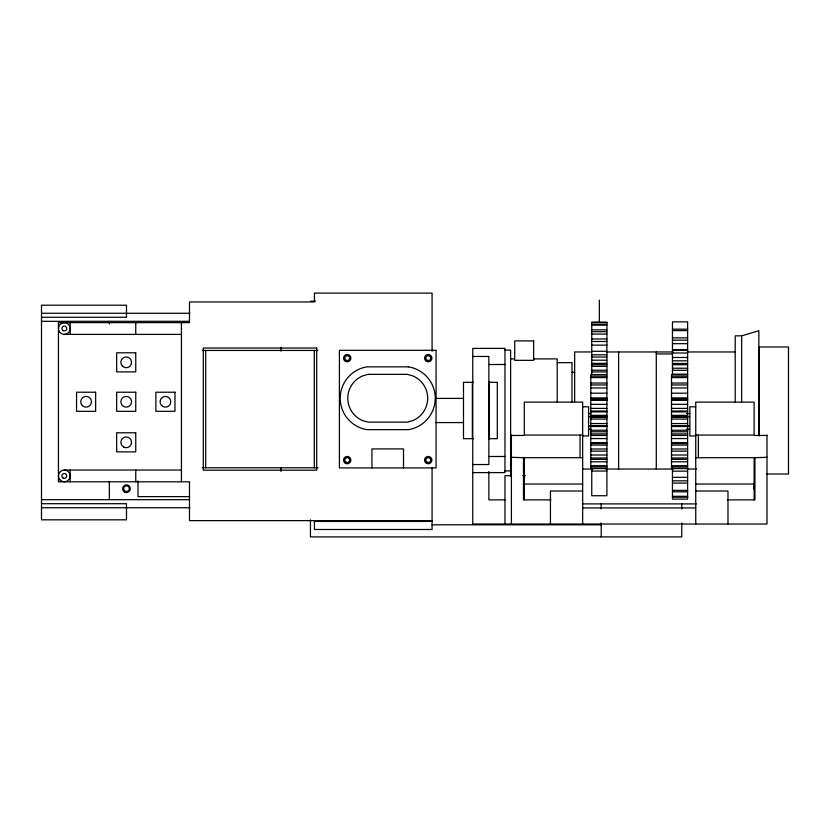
<?xml version="1.0" encoding="UTF-8"?>
<svg xmlns="http://www.w3.org/2000/svg" width="830" height="830" viewBox="0 0 830 830"><rect width="100%" height="100%" fill="white"/><g stroke="black" fill="none" stroke-linecap="round" stroke-linejoin="round"><path stroke-width="1.25" d="M754.117 489.129L754.117 457.693L695.748 457.693M511.363 435.449L523.491 435.449M767.055 457.309L754.927 457.693M735.214 401.948L735.214 335.839L741.657 335.839L758.859 330.724L758.859 435.345M310.451 301.176L315.628 301.176M41.5 313.252L189.956 313.252M41.5 317.278L126.482 317.278L126.482 305.201L41.5 305.201L41.5 519.819L126.482 519.819L126.482 503.706L41.5 503.706M41.5 321.314L189.51 321.314M591.759 322.403L606.906 322.403M591.759 324.157L606.906 324.157M591.759 325.184L606.906 325.184M672.466 329.178L687.614 329.178M591.759 329.832L606.906 329.832M672.466 330.589L687.614 330.589M591.759 331.678L606.906 331.678M591.759 334.096L606.906 334.096M64.315 334.397L181.428 334.397M672.466 337.893L687.614 337.883M591.759 338.972L606.906 338.972M672.466 340.165L687.614 340.165M591.759 341.483L606.906 341.483M672.466 343.672L687.614 343.672M591.759 345.124L606.906 345.124M672.466 349.855L687.614 349.855M504.972 350.084L510.606 350.084L510.606 475.943M672.466 350.208L687.614 350.208M202.375 350.447L317.952 350.447M591.759 351.287L606.906 351.287M591.759 351.962L574.651 351.962L574.651 401.658M606.906 351.962L673.099 351.962M687.333 351.962L735.214 351.962M672.466 352.999L687.614 352.999M656.281 353.954L672.539 353.954M591.759 354.804L606.906 354.804M472.758 356.454L488.86 356.454L488.86 464.541L472.758 464.541M591.759 357.045L606.906 357.045M672.466 357.471L687.614 357.471M510.606 358.902L514.496 358.902M533.908 358.902L557.21 358.902L557.21 402M591.759 360.199L606.906 360.199M672.466 360.822L687.614 360.822M557.21 362.648L571.984 362.648L571.984 401.824M591.759 363.384L606.906 363.384M672.466 363.499L687.614 363.499M488.86 364.505L504.972 364.505M591.759 364.723L606.906 364.723M672.466 364.702L687.614 364.702M591.759 366.383L606.906 366.331M672.466 368.23L687.614 368.23M591.759 370.232L606.906 370.232M672.466 370.294L687.614 370.294M591.759 371.923L606.906 371.923M571.984 372.296L574.651 372.296M687.614 374.216L672.466 374.216L672.466 321.864L687.614 321.864L687.614 499.131L672.466 499.131L672.466 468.348M606.906 374.589L590.794 374.589L590.794 468.556L606.906 468.556M687.614 374.589L671.501 374.589L671.501 468.556L687.614 468.556M590.794 376.156L606.906 376.156M671.501 376.156L687.614 376.156M590.794 377.567L606.906 377.567M671.501 377.567L687.614 377.567M473.515 382.308L463.493 382.308L463.493 438.686L473.515 438.686M488.548 382.308L497.315 382.308L497.315 438.686L488.548 438.686M590.794 383.035L606.906 383.035M671.501 383.035L687.614 383.035M590.794 384.964L606.906 384.964M671.501 384.964L687.614 384.964M590.794 387.963L606.906 387.963M671.501 387.963L687.614 387.963M590.794 393.181L606.906 393.181M671.501 393.181L687.614 393.181M590.794 397.902L606.906 397.902M671.501 397.902L687.614 397.902M435.48 398.41L463.493 398.41M590.794 398.825L606.906 398.825M671.501 398.825L687.614 398.825M590.794 399.956L606.906 399.956M671.501 399.956L687.614 399.956M590.794 400.33L606.906 400.236M671.501 400.33L687.614 400.236M590.794 404.335L606.906 404.335M671.501 404.335L687.614 404.335M582.66 406.793L588.584 406.793L588.584 435.947L582.66 435.947M695.748 406.793L689.834 406.793L689.834 435.947L695.748 435.947M590.794 408.391L606.906 408.391M671.501 408.391L687.614 408.391M590.794 411.016L606.906 411.016M671.501 411.016L687.614 411.016M590.794 411.888L606.906 411.888M671.501 411.888L687.614 411.888M588.584 413.558L590.867 413.558M686.389 413.558L689.834 413.558M590.794 415.363L606.906 415.363M671.501 415.363L687.614 415.363M590.794 416.587L606.906 416.587M671.501 416.587L687.614 416.587M588.584 416.702L590.867 416.702M686.389 416.702L689.834 416.702M590.794 417.21L606.906 417.21M671.501 417.21L687.614 417.21M590.794 419.067L606.906 419.067M671.501 419.067L687.614 419.067M435.48 422.574L463.493 422.574M590.794 423.549L606.906 423.549M671.501 423.549L687.614 423.549M590.794 425.759L606.906 425.759M671.501 425.759L687.614 425.759M590.794 425.946L606.906 425.946M671.501 425.946L687.614 425.946M588.584 426.039L590.867 426.039M686.389 426.039L689.834 426.039M590.794 426.516L606.906 426.516M671.501 426.516L687.614 426.516M588.584 429.183L590.867 429.183M686.389 429.183L689.834 429.183M590.794 430.231L606.906 430.231M671.501 430.231L687.614 430.231M590.794 431.756L606.906 431.756M671.501 431.756L687.614 431.756M590.794 433.903L606.906 433.903M671.501 433.903L687.614 433.903M582.66 435.065L524.29 435.065L524.29 402.114L582.66 402.114L582.66 524.031M695.748 435.065L754.117 435.065L754.117 402.114L695.748 402.114L695.748 524.031M767.055 435.449L754.927 435.449M590.794 435.428L606.906 435.428M671.501 435.428L687.614 435.428M590.794 438.562L606.906 438.562M671.501 438.562L687.614 438.562M590.794 442.639L606.906 442.598M671.501 442.598L687.614 442.639M590.794 443.531L606.906 443.531M671.501 443.531L687.614 443.531M590.794 445.098L606.906 445.098M671.501 445.098L687.614 445.098M590.794 448.999L606.906 448.999M671.501 448.999L687.614 448.999M590.794 451.157L606.906 451.157M671.501 451.157L687.614 451.157M590.794 455.006L606.906 455.006M671.501 455.006L687.614 455.006M488.86 456.49L504.972 456.49M523.491 457.693L511.363 457.309M582.66 457.693L524.29 457.693L524.259 499.868M590.794 457.984L606.906 457.984M671.501 457.984L687.614 457.984M590.794 459.374L606.906 459.374M671.501 459.374L687.614 459.374M590.794 461.791L606.906 461.791M671.501 461.791L687.614 461.791M590.794 465.682L606.906 465.682M671.501 465.682L687.614 465.682M590.794 467.02L606.906 467.02M671.501 467.02L687.614 467.02M202.375 467.798L317.952 467.798M582.411 469.033L592.755 469.033M605.692 469.033L673.099 469.033M687.333 469.033L696.401 469.033M64.315 470.039L181.428 470.039M504.972 470.911L510.606 470.911M591.759 471.046L606.906 471.046M672.466 471.139L687.614 471.139M472.758 472.602L504.972 472.602L504.972 348.393L472.758 348.393L472.758 524.031L767.003 524.031L767.003 435.065M766.951 474.013L788.5 474.013L788.5 346.982L759.346 346.982L759.346 435.875M511.384 475.704L504.972 475.704L504.972 524.031M522.91 475.704L525.483 475.704M672.466 477.323L687.614 477.323M672.466 480.829L687.614 480.829M672.466 483.112L687.614 483.102M582.66 484.046L524.259 484.046L524.29 489.129M695.748 484.046L754.148 484.046L754.148 499.868M672.466 490.406L687.614 490.406M582.66 491.007L550.446 491.007L550.446 524.031M695.748 491.007L727.972 491.007L727.972 524.031M672.466 491.817L687.614 491.817M672.466 496.319L687.614 496.319M189.624 496.62L137.998 496.62L137.998 480.84M672.466 497.232L687.614 497.232M41.5 499.681L189.51 499.681M504.972 499.868L488.86 499.868L488.86 471.523M550.923 499.868L523.491 499.868L523.491 457.309M727.485 499.868L754.927 499.868L754.927 457.309M582.255 503.893L696.329 503.893M41.5 507.742L189.956 507.742M582.66 507.919L695.748 507.919M432.077 520.628L189.479 520.628L189.479 481.805L58.432 481.805L58.432 322.642L189.479 322.642L189.479 301.975L314.435 301.975L314.435 293.115L432.077 293.115L432.077 351.287M314.435 521.427L432.077 521.427M432.077 524.799L601.211 524.799M741.657 335.839L741.657 401.834M698.362 435.065L698.362 457.693M681.752 503.893L681.752 508.966M681.752 522.921L681.752 536.886L310.451 536.886L310.451 519.819M656.281 351.962L656.281 469.033M618.62 351.962L618.62 469.033M601.211 503.893L601.211 508.811M601.211 522.921L601.211 536.886M599.333 300.159L599.333 322.175M591.759 374.517L591.759 322.299L606.906 322.299L606.906 495.728L591.759 495.728L591.759 468.213M580.046 435.065L580.046 457.693M511.405 435.065L511.405 524.031M489.264 382.308L489.264 438.686M472.353 382.308L472.353 438.686M432.077 467.622L432.077 529.488L314.435 529.488L314.435 520.628M403.515 467.923L403.515 448.916L371.944 448.916L371.944 467.923M314.29 350.447L314.29 467.798M280.945 347.22L280.945 351.111M280.945 467.57L280.945 471.45M205.716 350.447L205.716 467.798M181.428 322.642L181.428 481.805M135.757 322.642L135.757 334.397M135.757 470.039L135.757 481.805M109.321 321.314L109.321 323.897M109.321 481.587L109.321 499.681M70.187 322.642L70.187 334.397M70.187 470.039L70.187 481.805M368.136 374.351L362.783 375.845A24.226 24.226 0 0 0 362.783 420.654L368.136 422.148L407.323 422.148L412.686 420.654A24.226 24.226 0 0 0 412.686 375.845L407.323 374.351L368.136 374.351M533.649 340.902L514.714 340.902L514.714 360.345L533.649 360.345L533.649 340.902M316.707 348.029L203.298 348.029L203.298 470.216L316.707 470.216L316.707 348.029M436.061 350.322L339.408 350.322L339.408 467.923L436.061 467.923L436.061 350.322M135.757 352.802L116.667 352.802L116.667 371.892L135.757 371.892L135.757 352.802M408.35 366.839L367.109 366.839A31.789 31.789 0 0 0 367.109 429.66L408.35 429.66A31.789 31.789 0 0 0 408.35 366.839M95.647 392.227L76.557 392.227L76.557 411.317L95.647 411.317L95.647 392.227M135.757 392.227L116.667 392.227L116.667 411.317L135.757 411.317L135.757 392.227M174.985 392.227L155.895 392.227L155.895 411.317L174.985 411.317L174.985 392.227M135.757 432.783L116.667 432.783L116.667 451.873L135.757 451.873L135.757 432.783M60.154 332.674A5.883 5.883 0 0 0 69.99 330.039A5.883 5.883 0 0 0 62.79 322.839A5.883 5.883 0 0 0 60.154 332.674M60.154 480.082A5.883 5.883 0 0 0 69.99 477.447A5.883 5.883 0 0 0 62.79 470.237A5.883 5.883 0 0 0 60.154 480.082M63.101 330.61A2.417 2.417 0 0 0 66.722 328.514A2.417 2.417 0 0 0 63.101 326.429A2.417 2.417 0 0 0 63.101 330.61M63.101 478.018A2.417 2.417 0 0 0 66.722 475.922A2.417 2.417 0 0 0 63.101 473.826A2.417 2.417 0 0 0 63.101 478.018M345.508 359.846A2.417 2.417 0 0 0 349.555 358.757A2.417 2.417 0 0 0 346.587 355.8A2.417 2.417 0 0 0 345.508 359.846M427.035 462.206A2.417 2.417 0 0 0 430.666 460.111A2.417 2.417 0 0 0 427.035 458.015A2.417 2.417 0 0 0 427.035 462.206M346.006 462.206A2.417 2.417 0 0 0 349.638 460.111A2.417 2.417 0 0 0 346.006 458.015A2.417 2.417 0 0 0 346.006 462.206M427.035 360.23A2.417 2.417 0 0 0 430.666 358.135A2.417 2.417 0 0 0 427.035 356.039A2.417 2.417 0 0 0 427.035 360.23M122.425 366.134A5.354 5.354 0 0 0 131.389 363.737A5.354 5.354 0 0 0 124.822 357.17A5.354 5.354 0 0 0 122.425 366.134M162.763 406.42A5.354 5.354 0 0 0 170.793 401.772A5.354 5.354 0 0 0 162.763 397.134A5.354 5.354 0 0 0 162.763 406.42M123.535 446.976A5.354 5.354 0 0 0 131.565 442.328A5.354 5.354 0 0 0 123.535 437.69A5.354 5.354 0 0 0 123.535 446.976M123.535 406.42A5.354 5.354 0 0 0 131.565 401.772A5.354 5.354 0 0 0 123.535 397.134A5.354 5.354 0 0 0 123.535 406.42M83.415 406.42A5.354 5.354 0 0 0 91.456 401.772A5.354 5.354 0 0 0 83.415 397.134A5.354 5.354 0 0 0 83.415 406.42M425.655 360.728A3.662 3.662 0 0 0 431.787 359.089A3.662 3.662 0 0 0 427.294 354.597A3.662 3.662 0 0 0 425.655 360.728M345.384 361.309A3.662 3.662 0 0 0 350.882 358.135A3.662 3.662 0 0 0 345.384 354.96A3.662 3.662 0 0 0 345.384 361.309M345.384 463.285A3.662 3.662 0 0 0 350.882 460.111A3.662 3.662 0 0 0 345.384 456.936A3.662 3.662 0 0 0 345.384 463.285M426.413 463.285A3.662 3.662 0 0 0 431.911 460.111A3.662 3.662 0 0 0 426.413 456.936A3.662 3.662 0 0 0 426.413 463.285M124.552 492.024A3.849 3.849 0 0 0 130.32 488.683A3.849 3.849 0 0 0 124.552 485.353A3.849 3.849 0 0 0 124.552 492.024M124.49 490.686A2.822 2.822 0 0 0 129.2 489.42A2.822 2.822 0 0 0 125.745 485.965A2.822 2.822 0 0 0 124.49 490.686"/></g></svg>
